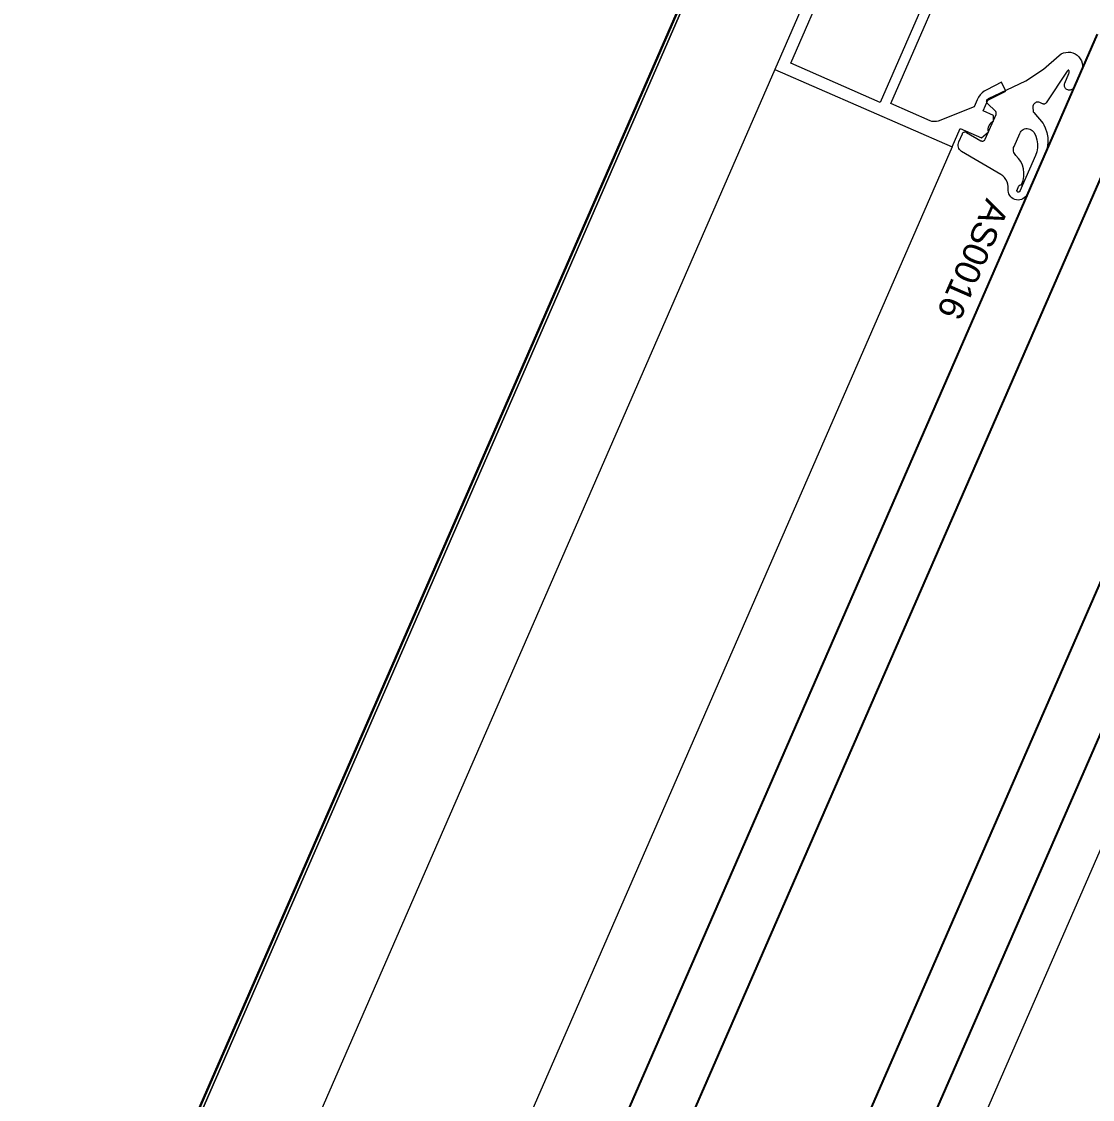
# Model space of a CAD drawing. Header units: millimetres. Extents: x -50172 to 90294, y -80883 to 956680.
# Drawn here: x 3480.2 to 3586.4, y -19503.4 to -19396.5 of the extents above; entities that cross this region are included whole.
import ezdxf

# ---------------------------------------------------------------- set-up
doc = ezdxf.new("R2010")
doc.units = ezdxf.units.MM
doc.header["$MEASUREMENT"] = 0
doc.linetypes.add('Dot & Dashed', pattern=[670.277762, 352.777767, -176.388884, 0, -141.111112])
for name, color, linetype, lineweight in [('0_Pen_No__2', 8, 'Continuous', 15), ('0_Pen_No__5', 7, 'Continuous', 25), ('0_Pen_No__7', 7, 'Continuous', 35), ('0_Pen_No__9', 7, 'Continuous', 13), ('New_A-20-M_Roof_Pen_No__93', 8, 'Continuous', 13), ('New_A-25-M_Curtain_Wall_Pen_No__90', 8, 'Continuous', 20), ('New_A-25-M_Wall_Ext_Pen_No__87', 8, 'Continuous', 20)]:
    doc.layers.add(name, color=color, linetype=linetype, lineweight=lineweight)
for name, color, linetype in [('New_A-20-M_Roof', 7, 'Continuous'), ('New_A-25-M_Curtain_Wall', 7, 'Continuous'), ('New_A-25-M_Wall_Ext', 7, 'Continuous'), ('New_ArchiCAD Windows', 7, 'Continuous')]:
    doc.layers.add(name, color=color, linetype=linetype)
doc.layers.add('New_A-25-M_Curtain_Wall_Pen_No__69', color=7, linetype='Continuous', lineweight=20, true_color=0x606060)
doc.layers.add('New_ArchiCAD Windows_Pen_No__23', color=7, linetype='Continuous', lineweight=30, true_color=0x2a2a2a)
doc.styles.add('GENERATED_STYLE_3', font='')
doc.styles.get('GENERATED_STYLE_3').set_extended_font_data('Arial')

# ---------------------------------------------------------------- blocks, each defined once
blk = doc.blocks.new('Wall_2_1', base_point=(10092.6, -4631.3))
at = {"layer": 'New_A-25-M_Wall_Ext_Pen_No__87', "linetype": 'Continuous', "flags": 128}
blk.add_lwpolyline([(10000.93, -4591.33), (2142.47, -22613.27)], dxfattribs=at)
blk = doc.blocks.new('Wall_4_1', base_point=(9982.59, -4632.6))
at = {"layer": 'New_A-25-M_Wall_Ext_Pen_No__87', "linetype": 'Continuous', "flags": 128}
blk.add_lwpolyline([(2142.18, -22613.14), (4865.77, -16367.08)], dxfattribs=at)
blk = doc.blocks.new('Triple Window 19_2')
at = {"layer": 'New_ArchiCAD Windows_Pen_No__23', "linetype": 'Continuous'}
for p, q in [((662.5, 0), (725, 0)), ((725, 0), (812.5, 0))]:
    blk.add_line(p, q, dxfattribs=at)
blk = doc.blocks.new('Wall_239_1', base_point=(10165.92, -4712.54))
at = {"layer": 'New_ArchiCAD Windows', "color": 251, "linetype": 'Continuous', "lineweight": 20, "true_color": 0x606060, "xscale": -1, "zscale": 1000, "rotation": 66.44041158399281}
blk.add_blockref('Triple Window 19_2', (3822.45, -18759.75), dxfattribs=at)
blk = doc.blocks.new('Morph_2_1')
at = {"layer": 'New_A-20-M_Roof_Pen_No__93', "linetype": 'Continuous', "flags": 128}
blk.add_lwpolyline([(2064.53, -22792.01), (10012.82, -4564.06)], dxfattribs=at)
blk = doc.blocks.new('Beam_8_1', base_point=(10000.93, -4591.33))
at = {"layer": 'New_A-25-M_Curtain_Wall_Pen_No__69', "linetype": 'Dot & Dashed'}
blk.add_line((10000.93, -4591.33), (2142.47, -22613.27), dxfattribs=at)
at = {"layer": 'New_A-25-M_Curtain_Wall_Pen_No__90', "linetype": 'Continuous'}
blk.add_line((10000.93, -4591.33), (2142.47, -22613.27), dxfattribs=at)

msp = doc.modelspace()

# ---------------------------------------------------------------- linework, layer by layer
at = {"layer": '0_Pen_No__2', "linetype": 'Continuous', "flags": 128}
for points in [[(3563.53, -19381.38), (3554.86, -19401.27), (3572.46, -19408.94), (3573.26, -19407.11), (3575.37, -19408.03), (3576.06, -19407.46), (3576.03, -19407.3), (3576.04, -19407.14), (3576.07, -19406.98), (3576.13, -19406.82), (3576.21, -19406.68), (3576.31, -19406.55), (3576.43, -19406.45), (3576.57, -19406.36), (3576.55, -19405.82), (3575.54, -19405.38), (3576, -19404.32), (3577.79, -19403.43), (3577.34, -19402.54), (3575.88, -19403.27), (3575.64, -19403.41), (3575.42, -19403.58), (3575.23, -19403.78), (3575.07, -19404.01), (3574.94, -19404.26), (3574.63, -19404.98), (3571.06, -19406.38), (3570.91, -19406.42), (3570.75, -19406.44), (3570.59, -19406.44), (3570.44, -19406.41), (3570.29, -19406.36), (3566.37, -19404.65)], [(3566.37, -19404.65), (3573.68, -19387.88)]]:
    msp.add_lwpolyline(points, dxfattribs=at)
msp.add_lwpolyline([(3565.33, -19404.53), (3556.44, -19400.65), (3564.07, -19383.14), (3565.98, -19383.97), (3566.13, -19384.02), (3566.29, -19384.05), (3566.44, -19384.05), (3566.6, -19384.03), (3566.75, -19383.99), (3568.6, -19383.26), (3572.18, -19384.82), (3572.15, -19385.34), (3572.2, -19385.86), (3572.34, -19386.36), (3572.56, -19386.83), (3572.86, -19387.26)], close=True, dxfattribs=at)
at = {"layer": '0_Pen_No__5', "linetype": 'Continuous'}
for p, q in [((3586.83, -19397.75), (3464.56, -19678.17)), ((3592.33, -19400.15), (3470.06, -19680.57)), ((3607, -19406.55), (3484.72, -19686.96)), ((3612.5, -19408.95), (3490.22, -19689.36))]:
    msp.add_line(p, q, dxfattribs=at)
at = {"layer": '0_Pen_No__9', "linetype": 'Continuous'}
for p, q in [((3554.86, -19401.27), (3438.98, -19667.02)), ((3572.46, -19408.94), (3456.58, -19674.69)), ((3610.32, -19425.45), (3494.44, -19691.2))]:
    msp.add_line(p, q, dxfattribs=at)
at = {"layer": '0_Pen_No__9', "linetype": 'Continuous', "flags": 128}
for points in [[(3573.37, -19409.4), (3573.27, -19409.31), (3573.18, -19409.2), (3573.12, -19409.09), (3573.08, -19408.96), (3573.05, -19408.83), (3573.05, -19408.7), (3573.07, -19408.57), (3573.12, -19408.44), (3573.47, -19407.64), (3573.49, -19407.59), (3573.52, -19407.55), (3573.56, -19407.52), (3573.6, -19407.49), (3573.65, -19407.47), (3573.7, -19407.46), (3573.75, -19407.46), (3573.8, -19407.46), (3573.85, -19407.48), (3573.89, -19407.5), (3575.31, -19408.33), (3575.35, -19408.35), (3575.4, -19408.36), (3575.45, -19408.37), (3575.5, -19408.37), (3575.55, -19408.35), (3575.6, -19408.33), (3575.64, -19408.31), (3575.68, -19408.27), (3575.71, -19408.23), (3575.73, -19408.19), (3576.81, -19405.72), (3576.82, -19405.68), (3576.83, -19405.63), (3576.83, -19405.59), (3576.83, -19405.54), (3576.82, -19405.5), (3576.8, -19405.46), (3576.77, -19405.42), (3576.74, -19405.39), (3575.97, -19404.65), (3575.93, -19404.61), (3575.91, -19404.57), (3575.89, -19404.52), (3575.88, -19404.47), (3575.87, -19404.42), (3575.88, -19404.37), (3575.89, -19404.33), (3575.91, -19404.28), (3575.94, -19404.24), (3575.98, -19404.2), (3576.02, -19404.17), (3576.06, -19404.15), (3577.88, -19403.27), (3579.76, -19402.38), (3581.51, -19401.24), (3583.08, -19399.87), (3583.28, -19399.73), (3583.49, -19399.63), (3583.72, -19399.57), (3583.96, -19399.54), (3584.2, -19399.56), (3584.43, -19399.62), (3584.65, -19399.72), (3584.85, -19399.85), (3585.02, -19400.02), (3585.16, -19400.21), (3585.27, -19400.42), (3585.34, -19400.65), (3585.37, -19400.89), (3585.36, -19401.13), (3584.53, -19403.02), (3584.5, -19403.09), (3584.44, -19403.16), (3584.38, -19403.21), (3584.32, -19403.26), (3584.24, -19403.29), (3584.16, -19403.31), (3584.08, -19403.32), (3584, -19403.31), (3583.92, -19403.29), (3583.84, -19403.26), (3583.77, -19403.21), (3583.71, -19403.16), (3583.66, -19403.09), (3583.62, -19403.02), (3583.59, -19402.94), (3583.58, -19402.86), (3583.58, -19402.78), (3583.59, -19402.7), (3583.62, -19402.62), (3584.04, -19401.65), (3584.06, -19401.6), (3584.07, -19401.55), (3584.07, -19401.51), (3584.07, -19401.46), (3584.05, -19401.41), (3584.03, -19401.37), (3584.01, -19401.33), (3583.96, -19401.35), (3583.93, -19401.38), (3583.89, -19401.41), (3583.86, -19401.44), (3581.77, -19404.58), (3581.72, -19404.65), (3581.66, -19404.67), (3581.61, -19404.69), (3581.56, -19404.69), (3581.52, -19404.69), (3581.47, -19404.68), (3581.42, -19404.67), (3581.14, -19404.55), (3581.06, -19404.52), (3580.97, -19404.51), (3580.89, -19404.51), (3580.8, -19404.52), (3580.72, -19404.56), (3580.64, -19404.6), (3580.58, -19404.66), (3580.52, -19404.73), (3580.48, -19404.8), (3580.46, -19404.89), (3580.44, -19404.97), (3580.44, -19405.06), (3580.48, -19405.37), (3580.49, -19405.41), (3580.5, -19405.46), (3580.52, -19405.5), (3580.55, -19405.53), (3581.48, -19406.62), (3581.52, -19406.68), (3581.55, -19406.74), (3581.69, -19407.05), (3581.86, -19407.52), (3581.95, -19408.02), (3581.95, -19408.52), (3581.87, -19409.02), (3581.71, -19409.49), (3579.92, -19413.61), (3579.84, -19413.76), (3579.74, -19413.89), (3579.61, -19414), (3579.47, -19414.09), (3579.32, -19414.16), (3579.16, -19414.2), (3579, -19414.21), (3578.83, -19414.2), (3578.67, -19414.16), (3578.52, -19414.09), (3578.38, -19414), (3578.26, -19413.88), (3578.16, -19413.75), (3578.08, -19413.61), (3578.03, -19413.45), (3578, -19413.28), (3578, -19413.12), (3578.01, -19412.88), (3577.97, -19412.64), (3577.9, -19412.4), (3577.79, -19412.19), (3577.64, -19411.99), (3577.47, -19411.82), (3577.27, -19411.68)], [(3579.15, -19407.61), (3579.22, -19407.49), (3579.3, -19407.38), (3579.4, -19407.29), (3579.51, -19407.22), (3579.64, -19407.16), (3579.77, -19407.13), (3579.91, -19407.13), (3580.04, -19407.14), (3580.17, -19407.18), (3580.29, -19407.24), (3580.4, -19407.31), (3580.5, -19407.41), (3580.58, -19407.52), (3580.75, -19407.87), (3580.86, -19408.25), (3580.92, -19408.64), (3580.91, -19409.03), (3580.84, -19409.42), (3580.71, -19409.79), (3579.16, -19413.34), (3579.15, -19413.36), (3579.14, -19413.38), (3579.12, -19413.4), (3579.1, -19413.41), (3579.07, -19413.42), (3579.05, -19413.43), (3579.03, -19413.43), (3579, -19413.43), (3578.98, -19413.42), (3578.95, -19413.41), (3578.93, -19413.4), (3578.91, -19413.38), (3578.9, -19413.36), (3578.89, -19413.34), (3578.88, -19413.31), (3578.88, -19413.29), (3578.88, -19413.27), (3578.88, -19413.24), (3578.89, -19413.22), (3579.03, -19412.88), (3579.06, -19412.84), (3579.08, -19412.8), (3579.12, -19412.77), (3579.15, -19412.74), (3579.19, -19412.72), (3579.24, -19412.71), (3579.28, -19412.7), (3579.33, -19412.7), (3579.37, -19412.62), (3579.49, -19412.26), (3579.56, -19411.88), (3579.57, -19411.5), (3579.52, -19411.11), (3579.42, -19410.75), (3579.25, -19410.4), (3579.04, -19410.08), (3578.78, -19409.79), (3578.7, -19409.7), (3578.63, -19409.6), (3578.58, -19409.49), (3578.54, -19409.37), (3578.53, -19409.25), (3578.53, -19409.13), (3578.55, -19409.01), (3578.59, -19408.89)]]:
    msp.add_lwpolyline(points, close=True, dxfattribs=at)

# ---------------------------------------------------------------- block references
at = {"layer": 'New_A-20-M_Roof', "linetype": 'Continuous', "lineweight": 0}
msp.add_blockref('Morph_2_1', (0, 0), dxfattribs=at)
at = {"layer": 'New_A-25-M_Curtain_Wall', "color": 8, "lineweight": 20}
msp.add_blockref('Beam_8_1', (10000.93, -4591.33), dxfattribs=at)
at = {"layer": 'New_A-25-M_Wall_Ext', "color": 250, "lineweight": 50, "true_color": 0x2a2a2a}
for name, p in [('Wall_4_1', (9982.59, -4632.6)), ('Wall_239_1', (10165.92, -4712.54)), ('Wall_2_1', (10092.6, -4631.3))]:
    msp.add_blockref(name, p, dxfattribs=at)

# ---------------------------------------------------------------- texts
at = {"layer": '0_Pen_No__7', "linetype": 'Continuous', "insert": (3575.84, -19413.93), "char_height": 2.5, "attachment_point": 7, "rotation": 246.4404, "style": 'GENERATED_STYLE_3'}
msp.add_mtext('\\A1;{\\fArial|b0|i0|c0|p34;AS0016}', dxfattribs=at)

doc.saveas('drawing.dxf')
